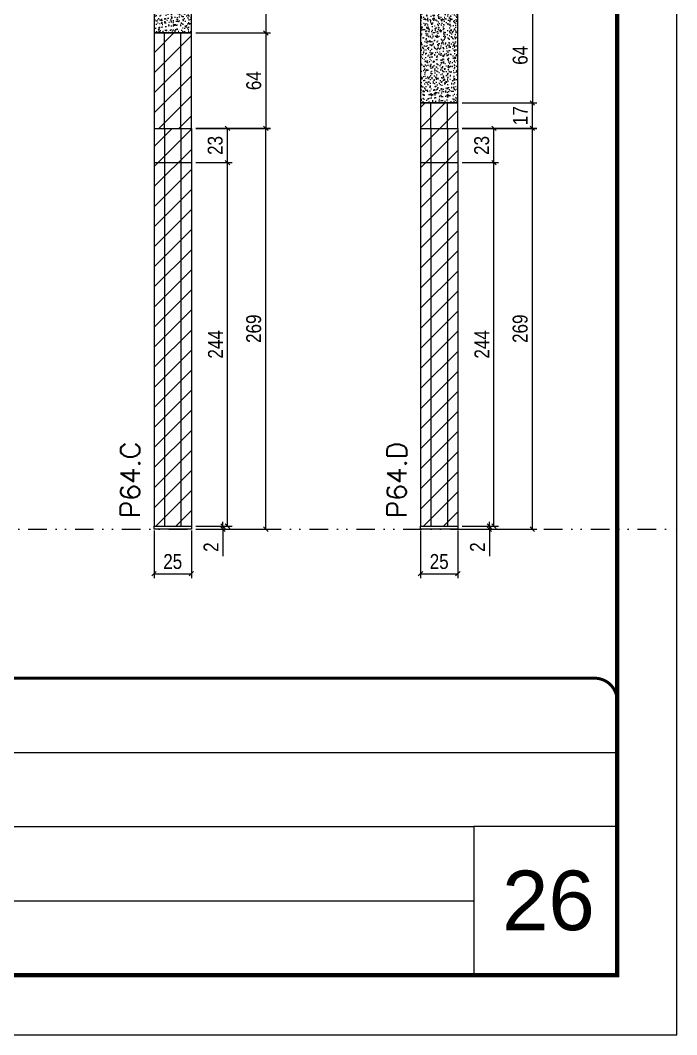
# Model space of a CAD drawing. Extents: x 14400 to 27878, y -21631 to 6985.
# Drawn here: x 17057 to 17497, y -957 to -276 of the extents above; entities that cross this region are included whole.
import ezdxf

# ---------------------------------------------------------------- set-up
doc = ezdxf.new("R2010")
doc.units = 0
for name, pattern in [('CONTINUO', [0]), ('DASHED', [0.75, 0.5, -0.25]), ('DIVIDE2', [0.625, 0.25, -0.125, 0, -0.125, 0, -0.125])]:
    doc.linetypes.add(name, pattern=pattern)
for name, color, linetype, lineweight in [('CARIMBO', 255, 'Continuous', 9), ('Folhas', 255, 'Continuous', 9), ('Hachura', 251, 'Continuous', 9), ('SARRAFO DE PRESSAO', 251, 'DASHED', 9), ('Texto Seção', 7, 'Continuous', 15)]:
    doc.layers.add(name, color=color, linetype=linetype, lineweight=lineweight)
for name, color, linetype in [('COTA', 241, 'Continuous'), ('Nível', 160, 'Continuous'), ('Painéis', 200, 'Continuous'), ('SARR_2.2x7', 40, 'Continuous')]:
    doc.layers.add(name, color=color, linetype=linetype)
doc.styles.add('ARIAL', font='arial.ttf')
doc.styles.add('COTA TECNICA', font='techl___.ttf', dxfattribs={"height": 10})
doc.styles.add('COTA TECNICA-50', font='techl___.ttf', dxfattribs={"height": 10})
doc.styles.add('REGUA-120', font='ROMANS.shx', dxfattribs={"height": 15})
doc.dimstyles.new('COTA PAINEL-50', dxfattribs={"dimtxt": 10, "dimasz": 3, "dimexe": 3, "dimexo": 3, "dimgap": 3, "dimtad": 1, "dimdec": 1, "dimzin": 12, "dimdsep": 46, "dimtxsty": 'COTA TECNICA-50', "dimblk1": 'OBLIQUE', "dimblk2": 'OBLIQUE', "dimsah": 1, "dimcen": 0.9, "dimclrd": 4, "dimclre": 4, "dimclrt": 240, "dimadec": 1, "dimazin": 3, "dimtfac": 1, "dimtdec": 1, "dimtmove": 0, "dimatfit": 3, "dimfxl": 1, "dimtolj": 1, "dimtzin": 12, "dimarcsym": 0})
doc.dimstyles.new('PAINEL', dxfattribs={"dimtxt": 10, "dimasz": 3, "dimexe": 3, "dimexo": 3, "dimgap": 3, "dimtad": 1, "dimdec": 1, "dimzin": 12, "dimdsep": 46, "dimtxsty": 'COTA TECNICA', "dimblk1": 'OBLIQUE', "dimblk2": 'OBLIQUE', "dimsah": 1, "dimcen": 0.9, "dimclrd": 4, "dimclre": 4, "dimclrt": 240, "dimadec": 1, "dimazin": 3, "dimtfac": 1, "dimtdec": 1, "dimtmove": 0, "dimatfit": 3, "dimfxl": 1, "dimtolj": 1, "dimtzin": 12, "dimarcsym": 0})

# ---------------------------------------------------------------- blocks, each defined once
blk = doc.blocks.new('9999999999')
at = {"color": 30, "linetype": 'CONTINUO'}
for p, q in [((98564.56, 34379.64), (99583.98, 34379.64)), ((98564.56, 34329.83), (99487.98, 34329.83)), ((99583.98, 34329.83), (99487.98, 34329.83)), ((99487.98, 34329.83), (99487.98, 34230.21)), ((98564.56, 34280.02), (99487.98, 34280.02))]:
    blk.add_line(p, q, dxfattribs=at)
at = {"color": 30, "linetype": 'CONTINUO', "const_width": 2}
blk.add_lwpolyline([(99583.98, 34230.21), (99583.98, 34414.45, 0.414214), (99568.98, 34429.45), (98228.98, 34429.45, 0.414214), (98213.98, 34414.45), (98213.98, 34245.21, 0.414214), (98228.98, 34230.21), (99583.98, 34230.21)], format="xyb", dxfattribs=at)
at = {"layer": 'Folhas'}
blk.add_lwpolyline([(98138.98, 34190.21), (99623.98, 34190.21), (99623.98, 35240.21), (98138.98, 35240.21)], close=True, dxfattribs=at)
at = {"layer": 'Folhas', "color": 30, "const_width": 3}
blk.add_lwpolyline([(98213.98, 34230.21), (99583.98, 34230.21), (99583.98, 35200.21), (98213.98, 35200.21)], close=True, dxfattribs=at)
blk = doc.blocks.new('_Oblique')
at = {"color": 0, "linetype": 'ByBlock', "lineweight": -2}
blk.add_line((-0.5, -0.5), (0.5, 0.5), dxfattribs=at)
blk = doc.blocks.new('*D2336')
at = {"layer": 'COTA', "color": 4, "lineweight": -2, "transparency": 16777216}
for p, q in [((17146.4, -618.44), (17146.4, -650.33)), ((17171.4, -618.44), (17171.4, -650.33)), ((17146.4, -647.33), (17171.4, -647.33))]:
    blk.add_line(p, q, dxfattribs=at)
at = {"layer": 'Defpoints', "color": 0, "transparency": 16777216}
for p in [(17146.4, -615.44), (17171.4, -615.44), (17171.4, -647.33)]:
    blk.add_point(p, dxfattribs=at)
at = {"layer": 'COTA', "color": 4, "lineweight": -2, "transparency": 16777216, "xscale": 3, "yscale": 3, "zscale": 3, "rotation": 180}
blk.add_blockref('_Oblique', (17146.4, -647.33), dxfattribs=at)
at = {"layer": 'COTA', "color": 4, "lineweight": -2, "transparency": 16777216, "xscale": 3, "yscale": 3, "zscale": 3}
blk.add_blockref('_Oblique', (17171.4, -647.33), dxfattribs=at)
at = {"layer": 'COTA', "color": 240, "transparency": 16777216, "insert": (17158.9, -639.22), "char_height": 10, "attachment_point": 5, "style": 'COTA TECNICA'}
blk.add_mtext('\\A1;25', dxfattribs=at)
blk = doc.blocks.new('*D2337')
at = {"layer": 'COTA', "color": 4, "lineweight": -2, "transparency": 16777216}
for p, q in [((17192.59, -615.44), (17192.59, -612.44)), ((17174.4, -615.44), (17195.59, -615.44)), ((17174.4, -617.44), (17195.59, -617.44)), ((17192.59, -615.44), (17192.59, -617.44)), ((17192.59, -617.44), (17192.59, -635.55))]:
    blk.add_line(p, q, dxfattribs=at)
at = {"layer": 'Defpoints', "color": 0, "transparency": 16777216}
for p in [(17171.4, -615.44), (17171.4, -617.44), (17192.59, -615.44)]:
    blk.add_point(p, dxfattribs=at)
at = {"layer": 'COTA', "color": 4, "lineweight": -2, "transparency": 16777216, "xscale": 3, "yscale": 3, "zscale": 3}
for p, rotation in [((17192.59, -615.44), 270), ((17192.59, -617.44), 90)]:
    blk.add_blockref('_Oblique', p, dxfattribs=dict(at, rotation=rotation))
at = {"layer": 'COTA', "color": 240, "transparency": 16777216, "insert": (17184.59, -629.5), "char_height": 10, "attachment_point": 5, "rotation": 90, "style": 'COTA TECNICA-50'}
blk.add_mtext('\\A1;2', dxfattribs=at)
blk = doc.blocks.new('*D2368')
at = {"layer": 'COTA', "color": 4, "linetype": 'ByBlock', "lineweight": -2, "transparency": 16777216}
for p, q in [((17174.4, -222.44), (17224.39, -222.44)), ((17221.39, -222.44), (17221.39, -284.46)), ((17174.4, -284.46), (17224.39, -284.46))]:
    blk.add_line(p, q, dxfattribs=at)
at = {"layer": 'Defpoints', "color": 0, "linetype": 'ByBlock', "transparency": 16777216}
for p in [(17171.4, -222.44), (17171.4, -284.46), (17221.39, -284.46)]:
    blk.add_point(p, dxfattribs=at)
at = {"layer": 'COTA', "color": 4, "linetype": 'ByBlock', "lineweight": -2, "transparency": 16777216, "xscale": 3, "yscale": 3, "zscale": 3}
for p, rotation in [((17221.39, -222.44), 90), ((17221.39, -284.46), 270)]:
    blk.add_blockref('_Oblique', p, dxfattribs=dict(at, rotation=rotation))
at = {"layer": 'COTA', "color": 240, "linetype": 'ByBlock', "transparency": 16777216, "insert": (17213.29, -253.45), "char_height": 10, "attachment_point": 5, "rotation": 90, "style": 'COTA TECNICA'}
blk.add_mtext('\\A1;62', dxfattribs=at)
blk = doc.blocks.new('*D2338')
at = {"layer": 'COTA', "color": 4, "lineweight": -2, "transparency": 16777216}
for p, q in [((17174.4, -348.44), (17224.39, -348.44)), ((17221.39, -617.44), (17221.39, -348.44)), ((17174.4, -617.44), (17224.39, -617.44))]:
    blk.add_line(p, q, dxfattribs=at)
at = {"layer": 'Defpoints', "color": 0, "transparency": 16777216}
for p in [(17171.4, -348.44), (17221.39, -348.44), (17171.4, -617.44)]:
    blk.add_point(p, dxfattribs=at)
at = {"layer": 'COTA', "color": 4, "lineweight": -2, "transparency": 16777216, "xscale": 3, "yscale": 3, "zscale": 3}
for p, rotation in [((17221.39, -348.44), 90), ((17221.39, -617.44), 270)]:
    blk.add_blockref('_Oblique', p, dxfattribs=dict(at, rotation=rotation))
at = {"layer": 'COTA', "color": 240, "transparency": 16777216, "insert": (17213.26, -482.94), "char_height": 10, "attachment_point": 5, "rotation": 90, "style": 'COTA TECNICA-50'}
blk.add_mtext('\\A1;269', dxfattribs=at)
blk = doc.blocks.new('*D2369')
at = {"layer": 'COTA', "color": 4, "lineweight": -2, "transparency": 16777216}
for p, q in [((17174.4, -371.44), (17198.67, -371.44)), ((17195.67, -615.44), (17195.67, -371.44)), ((17174.4, -615.44), (17198.67, -615.44))]:
    blk.add_line(p, q, dxfattribs=at)
at = {"layer": 'Defpoints', "color": 0, "transparency": 16777216}
for p in [(17171.4, -371.44), (17195.67, -371.44), (17171.4, -615.44)]:
    blk.add_point(p, dxfattribs=at)
at = {"layer": 'COTA', "color": 4, "lineweight": -2, "transparency": 16777216, "xscale": 3, "yscale": 3, "zscale": 3}
for p, rotation in [((17195.67, -371.44), 90), ((17195.67, -615.44), 270)]:
    blk.add_blockref('_Oblique', p, dxfattribs=dict(at, rotation=rotation))
at = {"layer": 'COTA', "color": 240, "transparency": 16777216, "insert": (17187.59, -493.44), "char_height": 10, "attachment_point": 5, "rotation": 90, "style": 'COTA TECNICA'}
blk.add_mtext('\\A1;244', dxfattribs=at)
blk = doc.blocks.new('*D2370')
at = {"layer": 'COTA', "color": 4, "lineweight": -2, "transparency": 16777216}
for p, q in [((17174.4, -348.44), (17198.67, -348.44)), ((17195.67, -371.44), (17195.67, -348.44)), ((17174.4, -371.44), (17198.67, -371.44))]:
    blk.add_line(p, q, dxfattribs=at)
at = {"layer": 'Defpoints', "color": 0, "transparency": 16777216}
for p in [(17171.4, -348.44), (17195.67, -348.44), (17171.4, -371.44)]:
    blk.add_point(p, dxfattribs=at)
at = {"layer": 'COTA', "color": 4, "lineweight": -2, "transparency": 16777216, "xscale": 3, "yscale": 3, "zscale": 3}
for p, rotation in [((17195.67, -348.44), 90), ((17195.67, -371.44), 270)]:
    blk.add_blockref('_Oblique', p, dxfattribs=dict(at, rotation=rotation))
at = {"layer": 'COTA', "color": 240, "transparency": 16777216, "insert": (17187.45, -359.94), "char_height": 10, "attachment_point": 5, "rotation": 90, "style": 'COTA TECNICA'}
blk.add_mtext('\\A1;23', dxfattribs=at)
blk = doc.blocks.new('*D2363')
at = {"layer": 'COTA', "color": 4, "lineweight": -2, "transparency": 16777216}
for p, q in [((17325.14, -618.44), (17325.14, -650.33)), ((17350.14, -618.44), (17350.14, -650.33)), ((17325.14, -647.33), (17350.14, -647.33))]:
    blk.add_line(p, q, dxfattribs=at)
at = {"layer": 'Defpoints', "color": 0, "transparency": 16777216}
for p in [(17325.14, -615.44), (17350.14, -615.44), (17350.14, -647.33)]:
    blk.add_point(p, dxfattribs=at)
at = {"layer": 'COTA', "color": 4, "lineweight": -2, "transparency": 16777216, "xscale": 3, "yscale": 3, "zscale": 3, "rotation": 180}
blk.add_blockref('_Oblique', (17325.14, -647.33), dxfattribs=at)
at = {"layer": 'COTA', "color": 4, "lineweight": -2, "transparency": 16777216, "xscale": 3, "yscale": 3, "zscale": 3}
blk.add_blockref('_Oblique', (17350.14, -647.33), dxfattribs=at)
at = {"layer": 'COTA', "color": 240, "transparency": 16777216, "insert": (17337.64, -639.22), "char_height": 10, "attachment_point": 5, "style": 'COTA TECNICA'}
blk.add_mtext('\\A1;25', dxfattribs=at)
blk = doc.blocks.new('*D2364')
at = {"layer": 'COTA', "color": 4, "lineweight": -2, "transparency": 16777216}
for p, q in [((17371.33, -615.44), (17371.33, -612.44)), ((17353.14, -615.44), (17374.33, -615.44)), ((17353.14, -617.44), (17374.33, -617.44)), ((17371.33, -615.44), (17371.33, -617.44)), ((17371.33, -617.44), (17371.33, -635.55))]:
    blk.add_line(p, q, dxfattribs=at)
at = {"layer": 'Defpoints', "color": 0, "transparency": 16777216}
for p in [(17350.14, -615.44), (17350.14, -617.44), (17371.33, -615.44)]:
    blk.add_point(p, dxfattribs=at)
at = {"layer": 'COTA', "color": 4, "lineweight": -2, "transparency": 16777216, "xscale": 3, "yscale": 3, "zscale": 3}
for p, rotation in [((17371.33, -615.44), 270), ((17371.33, -617.44), 90)]:
    blk.add_blockref('_Oblique', p, dxfattribs=dict(at, rotation=rotation))
at = {"layer": 'COTA', "color": 240, "transparency": 16777216, "insert": (17363.33, -629.5), "char_height": 10, "attachment_point": 5, "rotation": 90, "style": 'COTA TECNICA-50'}
blk.add_mtext('\\A1;2', dxfattribs=at)
blk = doc.blocks.new('*D2365')
at = {"layer": 'COTA', "color": 4, "lineweight": -2, "transparency": 16777216}
for p, q in [((17353.14, -348.44), (17403.13, -348.44)), ((17400.13, -617.44), (17400.13, -348.44)), ((17353.14, -617.44), (17403.13, -617.44))]:
    blk.add_line(p, q, dxfattribs=at)
at = {"layer": 'Defpoints', "color": 0, "transparency": 16777216}
for p in [(17350.14, -348.44), (17400.13, -348.44), (17350.14, -617.44)]:
    blk.add_point(p, dxfattribs=at)
at = {"layer": 'COTA', "color": 4, "lineweight": -2, "transparency": 16777216, "xscale": 3, "yscale": 3, "zscale": 3}
for p, rotation in [((17400.13, -348.44), 90), ((17400.13, -617.44), 270)]:
    blk.add_blockref('_Oblique', p, dxfattribs=dict(at, rotation=rotation))
at = {"layer": 'COTA', "color": 240, "transparency": 16777216, "insert": (17392, -482.94), "char_height": 10, "attachment_point": 5, "rotation": 90, "style": 'COTA TECNICA-50'}
blk.add_mtext('\\A1;269', dxfattribs=at)
blk = doc.blocks.new('*D2386')
at = {"layer": 'COTA', "color": 4, "lineweight": -2, "transparency": 16777216}
for p, q in [((17353.14, -371.44), (17377.41, -371.44)), ((17374.41, -615.44), (17374.41, -371.44)), ((17353.14, -615.44), (17377.41, -615.44))]:
    blk.add_line(p, q, dxfattribs=at)
at = {"layer": 'Defpoints', "color": 0, "transparency": 16777216}
for p in [(17350.14, -371.44), (17374.41, -371.44), (17350.14, -615.44)]:
    blk.add_point(p, dxfattribs=at)
at = {"layer": 'COTA', "color": 4, "lineweight": -2, "transparency": 16777216, "xscale": 3, "yscale": 3, "zscale": 3}
for p, rotation in [((17374.41, -371.44), 90), ((17374.41, -615.44), 270)]:
    blk.add_blockref('_Oblique', p, dxfattribs=dict(at, rotation=rotation))
at = {"layer": 'COTA', "color": 240, "transparency": 16777216, "insert": (17366.33, -493.44), "char_height": 10, "attachment_point": 5, "rotation": 90, "style": 'COTA TECNICA'}
blk.add_mtext('\\A1;244', dxfattribs=at)
blk = doc.blocks.new('*D2387')
at = {"layer": 'COTA', "color": 4, "lineweight": -2, "transparency": 16777216}
for p, q in [((17353.14, -348.44), (17377.41, -348.44)), ((17374.41, -371.44), (17374.41, -348.44)), ((17353.14, -371.44), (17377.41, -371.44))]:
    blk.add_line(p, q, dxfattribs=at)
at = {"layer": 'Defpoints', "color": 0, "transparency": 16777216}
for p in [(17350.14, -348.44), (17374.41, -348.44), (17350.14, -371.44)]:
    blk.add_point(p, dxfattribs=at)
at = {"layer": 'COTA', "color": 4, "lineweight": -2, "transparency": 16777216, "xscale": 3, "yscale": 3, "zscale": 3}
for p, rotation in [((17374.41, -348.44), 90), ((17374.41, -371.44), 270)]:
    blk.add_blockref('_Oblique', p, dxfattribs=dict(at, rotation=rotation))
at = {"layer": 'COTA', "color": 240, "transparency": 16777216, "insert": (17366.19, -359.94), "char_height": 10, "attachment_point": 5, "rotation": 90, "style": 'COTA TECNICA'}
blk.add_mtext('\\A1;23', dxfattribs=at)
blk = doc.blocks.new('*D2388')
at = {"layer": 'COTA', "color": 4, "lineweight": -2, "transparency": 16777216}
for p, q in [((17174.4, -284.46), (17224.39, -284.46)), ((17221.39, -284.46), (17221.39, -348.46)), ((17174.4, -348.46), (17224.39, -348.46))]:
    blk.add_line(p, q, dxfattribs=at)
at = {"layer": 'Defpoints', "color": 0, "transparency": 16777216}
for p in [(17171.4, -284.46), (17171.4, -348.46), (17221.39, -348.46)]:
    blk.add_point(p, dxfattribs=at)
at = {"layer": 'COTA', "color": 4, "lineweight": -2, "transparency": 16777216, "xscale": 3, "yscale": 3, "zscale": 3}
for p, rotation in [((17221.39, -284.46), 90), ((17221.39, -348.46), 270)]:
    blk.add_blockref('_Oblique', p, dxfattribs=dict(at, rotation=rotation))
at = {"layer": 'COTA', "color": 240, "transparency": 16777216, "insert": (17213.29, -316.46), "char_height": 10, "attachment_point": 5, "rotation": 90, "style": 'COTA TECNICA'}
blk.add_mtext('\\A1;64', dxfattribs=at)
blk = doc.blocks.new('*D2377')
at = {"layer": 'COTA', "color": 4, "lineweight": -2, "transparency": 16777216}
for p, q in [((17353.14, -267.44), (17403.13, -267.44)), ((17400.13, -267.44), (17400.13, -331.44)), ((17353.14, -331.44), (17403.13, -331.44))]:
    blk.add_line(p, q, dxfattribs=at)
at = {"layer": 'Defpoints', "color": 0, "transparency": 16777216}
for p in [(17350.14, -267.44), (17350.14, -331.44), (17400.13, -331.44)]:
    blk.add_point(p, dxfattribs=at)
at = {"layer": 'COTA', "color": 4, "lineweight": -2, "transparency": 16777216, "xscale": 3, "yscale": 3, "zscale": 3}
for p, rotation in [((17400.13, -267.44), 90), ((17400.13, -331.44), 270)]:
    blk.add_blockref('_Oblique', p, dxfattribs=dict(at, rotation=rotation))
at = {"layer": 'COTA', "color": 240, "transparency": 16777216, "insert": (17392.03, -299.44), "char_height": 10, "attachment_point": 5, "rotation": 90, "style": 'COTA TECNICA'}
blk.add_mtext('\\A1;64', dxfattribs=at)
blk = doc.blocks.new('*D2378')
at = {"layer": 'COTA', "color": 4, "lineweight": -2, "transparency": 16777216}
for p, q in [((17353.14, -331.44), (17403.13, -331.44)), ((17400.13, -348.46), (17400.13, -331.44)), ((17353.14, -348.46), (17403.13, -348.46))]:
    blk.add_line(p, q, dxfattribs=at)
at = {"layer": 'Defpoints', "color": 0, "transparency": 16777216}
for p in [(17350.14, -331.44), (17400.13, -331.44), (17350.14, -348.46)]:
    blk.add_point(p, dxfattribs=at)
at = {"layer": 'COTA', "color": 4, "lineweight": -2, "transparency": 16777216, "xscale": 3, "yscale": 3, "zscale": 3}
for p, rotation in [((17400.13, -331.44), 90), ((17400.13, -348.46), 270)]:
    blk.add_blockref('_Oblique', p, dxfattribs=dict(at, rotation=rotation))
at = {"layer": 'COTA', "color": 240, "transparency": 16777216, "insert": (17392.06, -339.95), "char_height": 10, "attachment_point": 5, "rotation": 90, "style": 'COTA TECNICA'}
blk.add_mtext('\\A1;17', dxfattribs=at)

msp = doc.modelspace()

# ---------------------------------------------------------------- hatches: boundary and pattern name
at = {"layer": 'COTA'}
h = msp.add_hatch(dxfattribs=at)
h.set_pattern_fill('AR-CONC', color=256, scale=0.03)
h.set_pattern_definition([(50, (1598.5, 35), (5.4655401, -0.4781726), [0.5715, -6.2865]), (355, (1598.5, 35), (-1.0573026, 5.7317054), [0.4572, -5.0292175]), (100.451445, (1598.9555, 34.96), (4.4082374, 5.2535326), [0.4857003, -5.3427073]), (46.1842, (1598.5, 36.524), (8.1323712, -1.2612698), [0.85725, -9.42975]), (96.63556, (1599.178, 36.419), (7.122124, 7.4227837), [0.7285507, -8.0140682]), (351.18415, (1598.5, 36.524), (7.122124, 7.4227837), [0.685799, -7.543792]), (21, (1599.262, 36.143), (4.5484317, -3.067956), [0.5715, -6.2865]), (326, (1599.262, 36.143), (1.8540609, 5.525639), [0.4572, -5.0292]), (71.451445, (1599.641, 35.8873), (6.4024926, 2.457683), [0.4857003, -5.3426981]), (37.5, (1598.5, 35), (0.0926581, 2.53665117), [0, -4.96824, 0, -5.1054, 0, -5.04825]), (7.5, (1598.5, 35), (2.00458988, 3.00541724), [0, -2.91084, 0, -4.85394, 0, -1.92405]), (327.5, (1596.8007, 35), (4.06771786, -0.17186232), [0, -1.905, 0, -5.9436, 0, -7.8867]), (317.5, (1596.0387, 35), (4.44387544, 0.7627947), [0, -2.4765, 0, -3.94716, 0, -5.6007])])
h.paths.add_polyline_path([(17171.4, -222.44), (17146.4, -222.44), (17146.4, -284.46), (17171.4, -284.46)])
h = msp.add_hatch(dxfattribs=at)
h.set_pattern_fill('AR-CONC', color=256, scale=0.03)
h.paths.add_polyline_path([(17350.14, -267.44), (17325.14, -267.44), (17325.14, -331.44), (17350.14, -331.44)])
at = {"layer": 'Hachura', "linetype": 'ByBlock'}
h = msp.add_hatch(dxfattribs=at)
h.set_pattern_fill('ANSI31', color=256, scale=3)
h.paths.add_polyline_path([(17350.14, -222.44), (17325.14, -222.44), (17325.14, -267.44), (17350.14, -267.44)])
h.paths.add_polyline_path([(17350.14, -348.46), (17350.14, -331.44), (17325.14, -331.44), (17325.14, -348.46)])
at = {"layer": 'Hachura'}
h = msp.add_hatch(dxfattribs=at)
h.set_pattern_fill('ANSI31', color=256, scale=3)
h.paths.add_polyline_path([(17171.4, -284.46), (17146.4, -284.46), (17146.4, -348.46), (17171.4, -348.46)])
at = {"layer": 'Hachura', "linetype": 'ByBlock'}
h = msp.add_hatch(dxfattribs=at)
h.set_pattern_fill('ANSI31', color=256, scale=3)
h.set_pattern_definition([(45, (1598.5, 0), (-6.735192, 6.735192), [])])
h.paths.add_polyline_path([(17171.4, -371.44), (17171.4, -348.46), (17146.4, -348.46), (17146.4, -371.44)])
h.paths.add_polyline_path([(17146.4, -615.44), (17171.4, -615.44), (17171.4, -371.44), (17146.4, -371.44)])
h = msp.add_hatch(dxfattribs=at)
h.set_pattern_fill('ANSI31', color=256, scale=3)
h.paths.add_polyline_path([(17350.14, -371.44), (17350.14, -348.46), (17325.14, -348.46), (17325.14, -371.44)])
h.paths.add_polyline_path([(17325.14, -615.44), (17350.14, -615.44), (17350.14, -371.44), (17325.14, -371.44)])

# ---------------------------------------------------------------- linework, layer by layer
at = {"layer": 'COTA', "linetype": 'ByBlock'}
msp.add_lwpolyline([(17146.4, -284.46), (17171.4, -284.46), (17171.4, -222.44), (17146.4, -222.44)], close=True, dxfattribs=at)
at = {"layer": 'COTA'}
msp.add_lwpolyline([(17325.14, -331.44), (17350.14, -331.44), (17350.14, -267.44), (17325.14, -267.44)], close=True, dxfattribs=at)
at = {"layer": 'Nível', "color": 4, "linetype": 'DIVIDE2', "ltscale": 50}
msp.add_line((16086.97, -617.44), (17496.97, -617.44), dxfattribs=at)
at = {"layer": 'Painéis'}
for p, q in [((17146.4, -348.46), (17146.4, -615.44)), ((17171.4, -348.46), (17171.4, -615.44)), ((17325.14, -348.46), (17325.14, -615.44)), ((17350.14, -348.46), (17350.14, -615.44)), ((17146.4, -371.44), (17171.4, -371.44)), ((17325.14, -371.44), (17350.14, -371.44)), ((17146.4, -615.44), (17171.4, -615.44)), ((17146.4, -615.44), (17171.4, -615.44)), ((17146.4, -617.44), (17146.4, -615.44)), ((17171.4, -617.44), (17146.4, -617.44)), ((17171.4, -615.44), (17171.4, -617.44)), ((17325.14, -615.44), (17350.14, -615.44)), ((17325.14, -615.44), (17350.14, -615.44)), ((17325.14, -617.44), (17325.14, -615.44)), ((17350.14, -617.44), (17325.14, -617.44)), ((17350.14, -615.44), (17350.14, -617.44))]:
    msp.add_line(p, q, dxfattribs=at)
for points in [[(17146.4, -348.46), (17171.4, -348.46), (17171.4, -284.46), (17146.4, -284.46)], [(17325.14, -348.46), (17350.14, -348.46), (17350.14, -331.44), (17325.14, -331.44)]]:
    msp.add_lwpolyline(points, close=True, dxfattribs=at)
at = {"layer": 'SARR_2.2x7'}
for p, q in [((17153.4, -348.44), (17153.4, -284.46)), ((17164.4, -348.44), (17164.4, -284.46)), ((17332.12, -348.45), (17332.12, -331.44)), ((17343.12, -348.45), (17343.12, -331.44)), ((17153.4, -348.44), (17153.4, -615.44)), ((17164.4, -348.44), (17164.4, -615.44)), ((17332.14, -348.44), (17332.14, -615.44)), ((17343.14, -348.44), (17343.14, -615.44))]:
    msp.add_line(p, q, dxfattribs=at)

# ---------------------------------------------------------------- block references
at = {"layer": 'SARRAFO DE PRESSAO', "color": 6, "linetype": 'ByBlock'}
msp.add_blockref('9999999999', (-82127.01, -35146.93), dxfattribs=at)

# ---------------------------------------------------------------- texts
at = {"layer": 'CARIMBO', "style": 'ARIAL'}
msp.add_text('26', height=40, dxfattribs=at).set_placement((17379.83, -886.58))
at = {"layer": 'Texto Seção', "char_height": 13, "width": 370.6998, "attachment_point": 7, "rotation": 90, "style": 'REGUA-120'}
for s, insert in [('P64.C', (17136.95, -610.03)), ('P64.D', (17315.69, -610.03))]:
    msp.add_mtext(s, dxfattribs=dict(at, insert=insert))

# ---------------------------------------------------------------- dimensions: what is measured, and where the dimension line sits
at = {"layer": 'COTA', "linetype": 'ByBlock'}
dim = msp.add_linear_dim(base=(17221.39, -284.46), p1=(17171.4, -222.44), p2=(17171.4, -284.46), angle=90, dimstyle='PAINEL', dxfattribs=at)
dim.commit()
dim.dimension.update_dxf_attribs({"geometry": '*D2368', "text_midpoint": (17213.29, -253.45)})
at = {"layer": 'COTA'}
for base, p1, p2, dimstyle, picture, middle in [((17400.13, -331.44), (17350.14, -267.44), (17350.14, -331.44), 'PAINEL', '*D2377', (17392.03, -299.44)), ((17221.39, -348.46), (17171.4, -284.46), (17171.4, -348.46), 'PAINEL', '*D2388', (17213.29, -316.46)), ((17400.13, -331.44), (17350.14, -348.46), (17350.14, -331.44), 'PAINEL', '*D2378', (17392.06, -339.95)), ((17221.39, -348.44), (17171.4, -617.44), (17171.4, -348.44), 'COTA PAINEL-50', '*D2338', (17213.26, -482.94)), ((17195.67, -348.44), (17171.4, -371.44), (17171.4, -348.44), 'PAINEL', '*D2370', (17187.45, -359.94)), ((17400.13, -348.44), (17350.14, -617.44), (17350.14, -348.44), 'COTA PAINEL-50', '*D2365', (17392, -482.94)), ((17374.41, -348.44), (17350.14, -371.44), (17350.14, -348.44), 'PAINEL', '*D2387', (17366.19, -359.94)), ((17195.67, -371.44), (17171.4, -615.44), (17171.4, -371.44), 'PAINEL', '*D2369', (17187.59, -493.44)), ((17374.41, -371.44), (17350.14, -615.44), (17350.14, -371.44), 'PAINEL', '*D2386', (17366.33, -493.44))]:
    dim = msp.add_linear_dim(base=base, p1=p1, p2=p2, angle=90, dimstyle=dimstyle, dxfattribs=at)
    dim.commit()
    dim.dimension.update_dxf_attribs({"geometry": picture, "text_midpoint": middle})
for base, p1, p2, picture, middle in [((17192.59, -615.44), (17171.4, -617.44), (17171.4, -615.44), '*D2337', (17192.59, -629.5)), ((17371.33, -615.44), (17350.14, -617.44), (17350.14, -615.44), '*D2364', (17371.33, -629.5))]:
    dim = msp.add_linear_dim(base=base, p1=p1, p2=p2, angle=90, dimstyle='COTA PAINEL-50', dxfattribs=at)
    dim.commit()
    dim.dimension.update_dxf_attribs({"geometry": picture, "text_midpoint": middle, "dimtype": 160})
for base, p1, p2, picture, middle in [((17171.4, -647.33), (17146.4, -615.44), (17171.4, -615.44), '*D2336', (17158.9, -639.22)), ((17350.14, -647.33), (17325.14, -615.44), (17350.14, -615.44), '*D2363', (17337.64, -639.22))]:
    dim = msp.add_linear_dim(base=base, p1=p1, p2=p2, dimstyle='PAINEL', override={"dimarcsym": 2}, dxfattribs=at)
    dim.commit()
    dim.dimension.update_dxf_attribs({"geometry": picture, "text_midpoint": middle})

doc.saveas('drawing.dxf')
